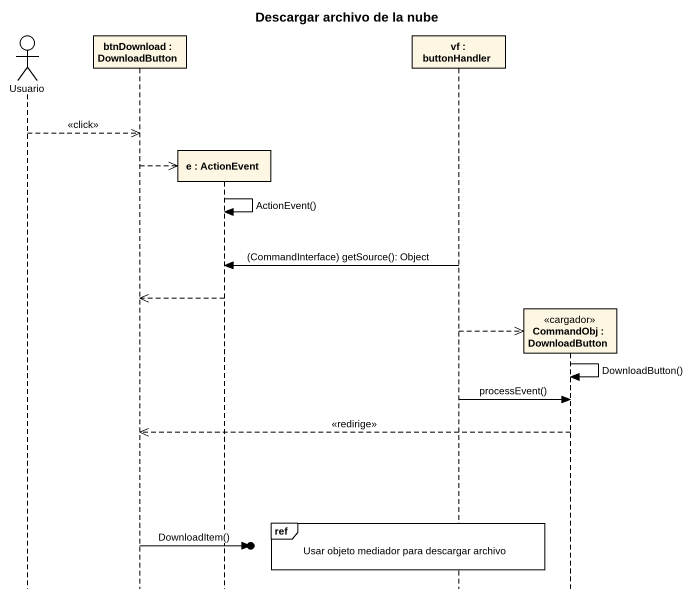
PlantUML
@startuml
title Descargar archivo de la nube
hide footbox
actor Usuario
participant "btnDownload : DownloadButton" as btnDownload
participant "e : ActionEvent" as e
participant "vf : buttonHandler" as vf
participant "CommandObj : DownloadButton" as CommandObj <<cargador>>

Usuario -->> btnDownload : <<click>>
btnDownload -->> e **
e -> e : ActionEvent()
vf -> e : (CommandInterface) getSource(): Object
e -->> btnDownload
vf -->> CommandObj **
CommandObj -> CommandObj : DownloadButton()
vf -> CommandObj : processEvent()
CommandObj -->> btnDownload : <<redirige>>
ref over vf : Usar objeto mediador para descargar archivo
btnDownload ->o] : DownloadItem()
@enduml
